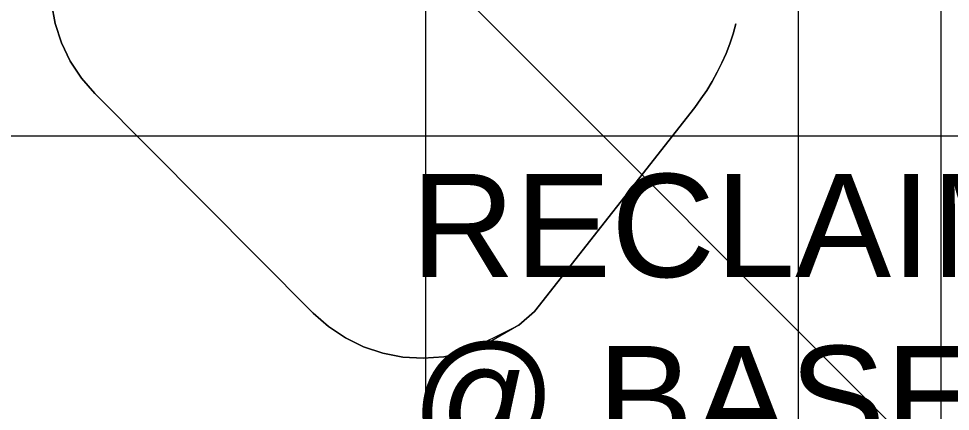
# Model space of a CAD drawing. Extents: x -566 to 72611, y -487 to 32334.
# Drawn here: x 183.16 to 205.76, y 260.96 to 270.48 of the extents above; entities that cross this region are included whole.
import ezdxf

# ---------------------------------------------------------------- set-up
doc = ezdxf.new("R2010")
doc.units = 0
doc.header["$LTSCALE"] = 0.5
doc.header["$MEASUREMENT"] = 0
doc.layers.add('Annotations', color=40, linetype='CONTINUOUS', lineweight=5)
doc.layers.add('ceilling', color=141, linetype='CONTINUOUS', lineweight=18)
doc.layers.add('floor', color=7, linetype='CONTINUOUS', lineweight=5, true_color=0xcfcfcf)
doc.layers.add('layout', color=7, linetype='CONTINUOUS', lineweight=5, true_color=0xcfcfcf)
doc.styles.get("Standard").update_dxf_attribs({"font": 'arial.ttf'})

msp = doc.modelspace()

# ---------------------------------------------------------------- hatches: boundary and pattern name
at = {"layer": 'floor'}
h = msp.add_hatch(dxfattribs=at)
h.set_pattern_fill('ANSI37', color=256, scale=100, angle=45)
h.set_pattern_definition([(90, (243.028, 267.632), (-12.5, 9e-16), []), (180, (243.028, 267.632), (-9e-16, -12.5), [])])
h.paths.add_polyline_path([(253.46925, 349.5), (154.11744, 349.5), (154.11744, 348.5), (101.14781, 348.5), (101.14781, 349.5), (0, 349.5), (0, 344.5), (36, 344.5, -0.33835703), (0, 308.66941), (0, 308.5), (0, 173.75), (253.46925, 173.75)])
h.paths.add_polyline_path([(36, 344.5), (0, 344.5), (0, 308.66941, 0.33835703)], flags=17)
h.paths.add_polyline_path([(253.46925, 173.75), (0, 173.75), (0, 173.74997), (0, 169.75), (253.46925, 169.75)])
h.paths.add_polyline_path([(253.46925, 169.75), (0, 169.75), (0, 149.21137), (36, 149.21137, -0.33835703), (0, 113.38078), (0, 113.21137), (0, 29.94998), (0, -5), (253.46925, -5)])
h.paths.add_polyline_path([(36, 149.21137), (0, 149.21137), (0, 113.38078, 0.33835703)], flags=17)
h.paths.add_polyline_path([(575.25, 169.75), (510, 169.75), (474.75, 169.75), (327.5, 169.75), (285.46925, 169.75), (285.46925, 165.75), (253.46925, 165.75), (253.46925, -5), (263.99725, -5), (263.99725, 95.99051), (287, 95.99051), (287, 97.5), (292, 97.5), (292, -5), (341.25, -5), (341.25, 13.02988), (341.25012, 15.02988), (346.24839, 15.02988, 0.36108524), (374.08728, 41.24999), (346.25012, 41.24999), (346.25012, 42.99999), (341.25, 42.99999), (341.25, 44.99999), (341.25, 97.5), (357.75, 97.5), (405.75, 97.5), (575.25, 97.5)])

# ---------------------------------------------------------------- linework, layer by layer
at = {"layer": 'ceilling'}
msp.add_line((202.06343, 349.5), (202.06343, 173.75), dxfattribs=at)
at = {"layer": 'layout'}
for points in [[(183.09202, 281.88409, -69.73263), (204.82751, 260.14602, -69.72025), (204.82885, 260.14727, -69.73263)], [(183.95448, 270.84392, -80.51045), (183.95448, 270.84392, -80.51045), (184.04533, 270.35796, -80.51045), (183.95448, 270.84392, -79.38364)], [(184.04533, 270.35796, -79.38364), (184.04533, 270.35796, -79.38364), (183.95448, 270.84392, -79.38364), (184.04533, 270.35796, -80.51045)], [(184.04533, 270.35796, -80.51045), (184.04533, 270.35796, -80.51045), (184.19909, 269.88925, -80.51045), (184.04533, 270.35796, -79.38364)], [(184.19909, 269.88925, -79.38364), (184.19909, 269.88925, -79.38364), (184.04533, 270.35796, -79.38364), (184.19909, 269.88925, -80.51045)], [(200.48786, 270.10918, -79.38364), (200.48786, 270.10918, -79.38364), (200.48786, 270.10918, -80.51045), (200.556, 270.35165, -79.38364)], [(200.556, 270.35165, -80.51045), (200.556, 270.35165, -80.51045), (200.556, 270.35165, -79.38364), (200.48786, 270.10918, -80.51045)], [(200.40852, 269.86998, -79.38364), (200.40852, 269.86998, -79.38364), (200.40852, 269.86998, -80.51045), (200.48786, 270.10918, -79.38364)], [(200.48786, 270.10918, -80.51045), (200.48786, 270.10918, -80.51045), (200.48786, 270.10918, -79.38364), (200.40852, 269.86998, -80.51045)], [(184.19909, 269.88925, -80.51045), (184.19909, 269.88925, -80.51045), (184.41308, 269.44586, -80.51045), (184.19909, 269.88925, -79.38364)], [(184.41308, 269.44586, -79.38364), (184.41308, 269.44586, -79.38364), (184.19909, 269.88925, -79.38364), (184.41308, 269.44586, -80.51045)], [(200.31818, 269.63457, -79.38364), (200.31818, 269.63457, -79.38364), (200.31818, 269.63457, -80.51045), (200.40852, 269.86998, -79.38364)], [(200.40852, 269.86998, -80.51045), (200.40852, 269.86998, -80.51045), (200.40852, 269.86998, -79.38364), (200.31818, 269.63457, -80.51045)], [(200.31818, 269.63457, -80.51045), (200.31818, 269.63457, -80.51045), (200.31818, 269.63457, -79.38364), (200.21695, 269.40334, -80.51045)], [(200.31818, 269.63457, -79.38364), (200.31818, 269.63457, -79.38364), (200.21695, 269.40334, -80.51045), (200.21695, 269.40334, -79.38364)], [(184.41308, 269.44586, -80.51045), (184.41308, 269.44586, -80.51045), (184.68381, 269.03545, -80.51045), (184.41308, 269.44586, -79.38364)], [(184.68381, 269.03545, -79.38364), (184.68381, 269.03545, -79.38364), (184.41308, 269.44586, -79.38364), (184.68381, 269.03545, -80.51045)], [(200.1051, 269.17691, -79.38364), (200.1051, 269.17691, -79.38364), (200.1051, 269.17691, -80.51045), (200.21695, 269.40334, -79.38364)], [(200.21695, 269.40334, -80.51045), (200.21695, 269.40334, -80.51045), (200.21695, 269.40334, -79.38364), (200.1051, 269.17691, -80.51045)], [(199.98286, 268.95573, -79.38364), (199.98286, 268.95573, -79.38364), (199.98286, 268.95573, -80.51045), (200.1051, 269.17691, -79.38364)], [(200.1051, 269.17691, -80.51045), (200.1051, 269.17691, -80.51045), (200.1051, 269.17691, -79.38364), (199.98286, 268.95573, -80.51045)], [(184.68381, 269.03545, -80.51045), (184.68381, 269.03545, -80.51045), (185.00643, 268.66479, -80.51045), (184.68381, 269.03545, -79.38364)], [(185.00643, 268.66479, -79.38364), (185.00643, 268.66479, -79.38364), (184.68381, 269.03545, -79.38364), (185.00643, 268.66479, -80.51045)], [(199.85053, 268.74035, -79.38364), (199.85053, 268.74035, -79.38364), (199.85053, 268.74035, -80.51045), (199.98286, 268.95573, -79.38364)], [(199.98286, 268.95573, -80.51045), (199.98286, 268.95573, -80.51045), (199.98286, 268.95573, -79.38364), (199.85053, 268.74035, -80.51045)], [(185.00643, 268.66479, -80.51045), (185.00643, 268.66479, -80.51045), (190.30597, 263.34062, -80.51045), (185.00643, 268.66479, -79.38364)], [(190.30597, 263.34062, -79.38364), (190.30597, 263.34062, -79.38364), (185.00643, 268.66479, -79.38364), (190.30597, 263.34062, -80.51045)], [(199.7084, 268.53119, -79.38364), (199.7084, 268.53119, -79.38364), (199.7084, 268.53119, -80.51045), (199.85053, 268.74035, -79.38364)], [(199.85053, 268.74035, -80.51045), (199.85053, 268.74035, -80.51045), (199.85053, 268.74035, -79.38364), (199.7084, 268.53119, -80.51045)], [(199.55673, 268.32867, -79.38364), (199.55673, 268.32867, -79.38364), (199.55673, 268.32867, -80.51045), (199.7084, 268.53119, -79.38364)], [(199.7084, 268.53119, -80.51045), (199.7084, 268.53119, -80.51045), (199.7084, 268.53119, -79.38364), (199.55673, 268.32867, -80.51045)], [(195.67107, 263.38129, -79.38364), (195.67107, 263.38129, -79.38364), (195.67107, 263.38129, -80.51045), (199.55673, 268.32867, -79.38364)], [(199.55673, 268.32867, -80.51045), (199.55673, 268.32867, -80.51045), (199.55673, 268.32867, -79.38364), (195.67107, 263.38129, -80.51045)], [(190.30597, 263.34062, -80.51045), (190.30597, 263.34062, -80.51045), (190.67511, 263.01631, -80.51045), (190.30597, 263.34062, -79.38364)], [(190.67511, 263.01631, -79.38364), (190.67511, 263.01631, -79.38364), (190.30597, 263.34062, -79.38364), (190.67511, 263.01631, -80.51045)], [(195.29403, 263.05134, -79.38364), (195.29403, 263.05134, -79.38364), (195.29403, 263.05134, -80.51045), (195.67107, 263.38129, -79.38364)], [(195.67107, 263.38129, -80.51045), (195.67107, 263.38129, -80.51045), (195.67107, 263.38129, -79.38364), (195.29403, 263.05134, -80.51045)], [(190.67511, 263.01631, -80.51045), (190.67511, 263.01631, -80.51045), (191.08427, 262.74368, -80.51045), (190.67511, 263.01631, -79.38364)], [(191.08427, 262.74368, -79.38364), (191.08427, 262.74368, -79.38364), (190.67511, 263.01631, -79.38364), (191.08427, 262.74368, -80.51045)], [(195.29403, 263.05134, -80.51045), (195.29403, 263.05134, -80.51045), (194.4303, 262.54968, -79.38364), (193.95844, 262.38662, -80.51045)], [(191.08427, 262.74368, -80.51045), (191.08427, 262.74368, -80.51045), (191.52668, 262.52762, -80.51045), (191.08427, 262.74368, -79.38364)], [(191.52668, 262.52762, -79.38364), (191.52668, 262.52762, -79.38364), (191.08427, 262.74368, -79.38364), (191.52668, 262.52762, -80.51045)], [(191.52668, 262.52762, -80.51045), (191.52668, 262.52762, -80.51045), (191.99465, 262.37171, -80.51045), (191.52668, 262.52762, -79.38364)], [(191.99465, 262.37171, -79.38364), (191.99465, 262.37171, -79.38364), (191.52668, 262.52762, -79.38364), (191.99465, 262.37171, -80.51045)], [(191.99465, 262.37171, -80.51045), (191.99465, 262.37171, -80.51045), (192.48021, 262.27859, -80.51045), (191.99465, 262.37171, -79.38364)], [(192.48021, 262.27859, -79.38364), (192.48021, 262.27859, -79.38364), (191.99465, 262.37171, -79.38364), (192.48021, 262.27859, -80.51045)], [(193.47052, 262.28607, -79.38364), (193.47052, 262.28607, -79.38364), (193.47052, 262.28607, -80.51045), (193.95844, 262.38662, -79.38364)], [(193.95844, 262.38662, -80.51045), (193.95844, 262.38662, -80.51045), (193.95844, 262.38662, -79.38364), (193.47052, 262.28607, -80.51045)], [(193.95844, 262.38662, -79.38364), (193.95844, 262.38662, -79.38364), (193.95844, 262.38662, -80.51045), (194.4303, 262.54968, -79.38364)], [(192.48021, 262.27859, -80.51045), (192.48021, 262.27859, -80.51045), (192.97499, 262.24991, -80.51045), (192.48021, 262.27859, -79.38364)], [(192.97499, 262.24991, -79.38364), (192.97499, 262.24991, -79.38364), (192.48021, 262.27859, -79.38364), (192.97499, 262.24991, -80.51045)], [(192.97499, 262.24991, -79.38364), (192.97499, 262.24991, -79.38364), (192.97499, 262.24991, -80.51045), (193.47052, 262.28607, -79.38364)], [(193.47052, 262.28607, -80.51045), (193.47052, 262.28607, -80.51045), (193.47052, 262.28607, -79.38364), (192.97499, 262.24991, -80.51045)]]:
    msp.add_3dface(points, dxfattribs=at)

# ---------------------------------------------------------------- texts
at = {"layer": 'Annotations', "insert": (192.67638, 266.71588, 34), "char_height": 2.5, "attachment_point": 1}
msp.add_mtext_dynamic_manual_height_columns('{\\f@Arial Unicode MS|b0|i0|c0|p34;RECLAIMED WOOD VENEER @ BASE CABINETS\\PALT BID: PLASTIC LAMINATE (PL-3)}', width=49.0944694, gutter_width=12.5, heights=[0], dxfattribs=at)

doc.saveas('drawing.dxf')
